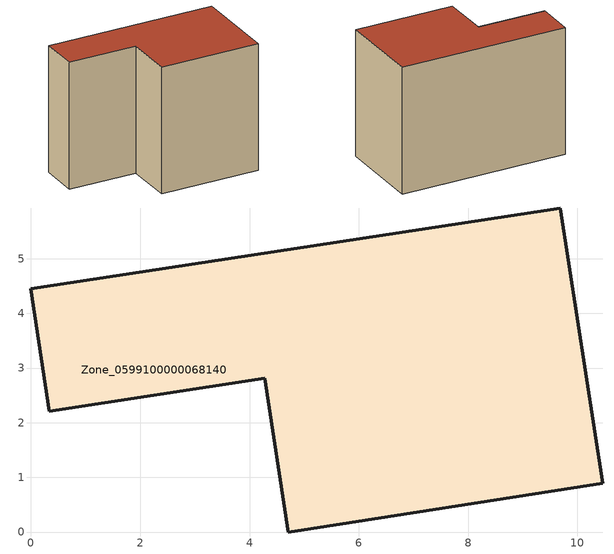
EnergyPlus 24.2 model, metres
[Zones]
Zone_0599100000068140
 floor ground (C_G): 0,4.45 9.69,5.93 10.46,0.89 4.71,0 4.28,2.81 0.33,2.21 z0
 wall outside (C_F): 9.69,5.93 0,4.45 0.33,2.21 4.28,2.81 4.71,0 10.46,0.89 9.69,5.93 z0:7.45
 roof outside (C_R): 10.46,0.89 9.69,5.93 0,4.45 0.33,2.21 4.28,2.81 4.71,0 z7.45
[BUILDING]
Pand.0599100000068140: North Axis=0; Terrain=City; Loads Convergence Tolerance Value=0.04; Temperature Convergence Tolerance Value=0.4; Solar Distribution=FullExterior; Maximum Number of Warmup Days=25; Minimum Number of Warmup Days=1
[Site:Location]
Rotterdam.The.Hague.AP_ZH_NLD Design_Conditions: Latitude=51.96; Longitude=4.45; Time Zone=1; Elevation=-4.5
[SITE:GROUNDTEMPERATURE:BUILDINGSURFACE]
18, 18, 18, 18, 18, 18, 18, 18, 18, 18, 18, 18
[MATERIAL] Thermal Absorptance=0.9; Solar Absorptance=0.7; Visible Absorptance=0.7
Name | Roughness | Thickness | Conductivity | Density | Specific Heat
G.TI.1946 | MediumSmooth | 0.15 | 1 | 540 | 1210
F.TI.1946 | Rough | 0.3 | 0.857143 | 1920 | 840
R.TI.1946 | MediumRough | 0.2 | 0.1 | 1500 | 1000
[CONSTRUCTION]
C_G: G.TI.1946
C_F: F.TI.1946
C_R: R.TI.1946
[ZONE]
Zone_0599100000068140: Type=1; Multiplier=1; Ceiling Height=Autocalculate; Volume=Autocalculate; Floor Area=autocalculate; Part of Total Floor Area=Yes
[ZONEINFILTRATION:DESIGNFLOWRATE]
Infil_Zone_0599100000068140: Zone or ZoneList or Space or SpaceList=Zone_0599100000068140; Schedule=AlwaysOn; Design Flow Rate Calculation Method=Flow/Area; Flow Rate per Floor Area=0.003; Constant Term Coefficient=1; Temperature Term Coefficient=0; Velocity Term Coefficient=0; Velocity Squared Term Coefficient=0
[HVACTEMPLATE:ZONE:IDEALLOADSAIRSYSTEM]
Zone_0599100000068140: Maximum Heating Supply Air Temperature=50; Minimum Cooling Supply Air Temperature=13; Maximum Heating Supply Air Humidity Ratio=0.0156; Minimum Cooling Supply Air Humidity Ratio=0.0077; Heating Limit=NoLimit; Cooling Limit=NoLimit; Dehumidification Control Type=ConstantSensibleHeatRatio; Cooling Sensible Heat Ratio=0.7; Dehumidification Setpoint=60; Humidification Control Type=None; Humidification Setpoint=30; Outdoor Air Method=None; Outdoor Air Flow Rate per Person=0.00944; Outdoor Air Flow Rate per Zone Floor Area=0; Outdoor Air Flow Rate per Zone=0; Demand Controlled Ventilation Type=None; Outdoor Air Economizer Type=NoEconomizer; Heat Recovery Type=None; Sensible Heat Recovery Effectiveness=0.7; Latent Heat Recovery Effectiveness=0.65
[ZONECONTROL:THERMOSTAT]
ThermostatControl_Zone_0599100000068140: Zone or ZoneList=Zone_0599100000068140; Control Type Schedule=DualSetpointControlType; Control 1=Thermostat_Zone_0599100000068140; Temperature Difference Between Cutout And Setpoint=0
[THERMOSTATSETPOINT:DUALSETPOINT]
Thermostat_Zone_0599100000068140: Heating Setpoint Temperature Schedule=HeatingSetpoint_Zone_0599100000068140; Cooling Setpoint Temperature Schedule=CoolingSetpoint_Zone_0599100000068140
[SCHEDULE:COMPACT]
HeatingSetpoint_Zone_0599100000068140: Through: 12/31, For: AllDays, Until: 24:00, 21
CoolingSetpoint_Zone_0599100000068140: Through: 12/31, For: AllDays, Until: 24:00, 24
DualSetpointControlType: Through: 12/31, For: AllDays, Until: 24:00, 4
AlwaysOn: Through: 12/31, For: AllDays, Until: 24:00, 1
